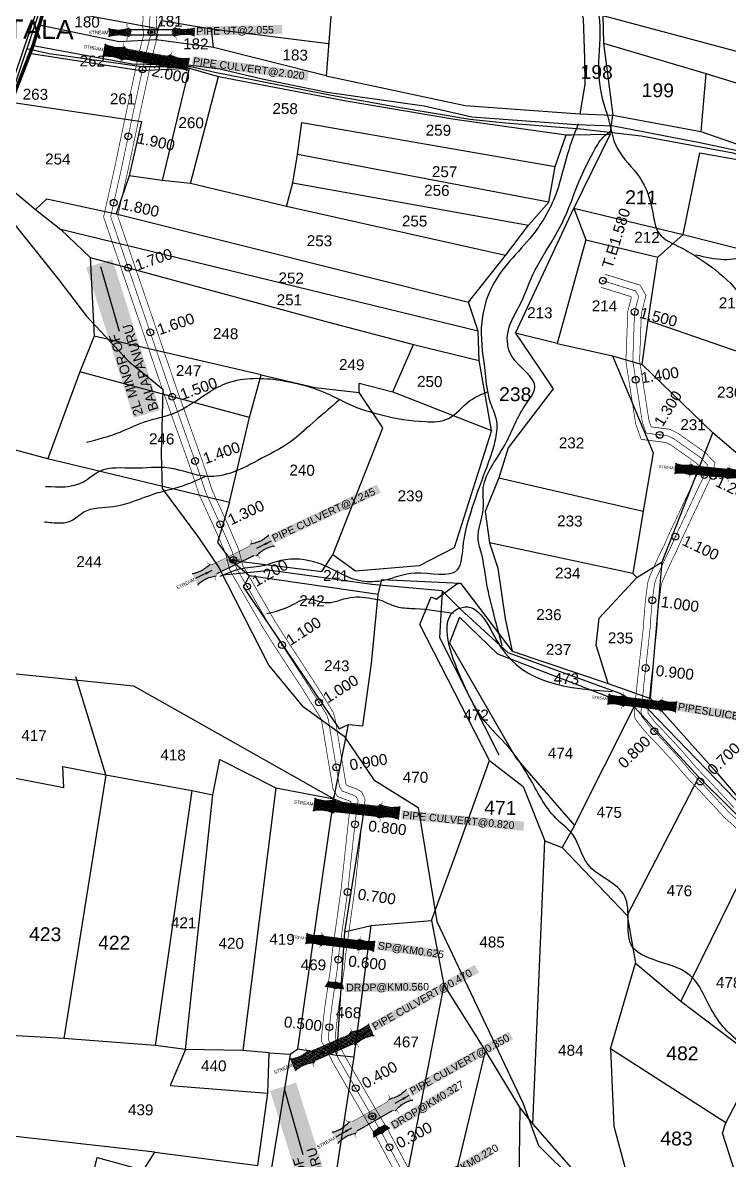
# Model space of a CAD drawing. Header units: inches. Extents: x 188154 to 209255, y 1610134 to 1617920.
# Drawn here: x 190810 to 191847, y 1612567 to 1614236 of the extents above; entities that cross this region are included whole.
import ezdxf
from ezdxf.enums import TextEntityAlignment as Align

# ---------------------------------------------------------------- set-up
doc = ezdxf.new("R2010")
doc.units = ezdxf.units.IN
doc.header["$LTSCALE"] = 15
doc.header["$MEASUREMENT"] = 0
doc.header["$PDMODE"] = 32
doc.header["$PDSIZE"] = 10
doc.linetypes.add('HIDDEN2', pattern=[0.1875, 0.125, -0.0625])
for name, color, linetype in [('CANAL1', 7, 'Continuous'), ('CS', 134, 'Continuous'), ('CSMark', 72, 'Continuous'), ('PAPER SIZE', 5, 'Continuous'), ('PLOTS', 7, 'Continuous'), ('PLOTS NO', 7, 'Continuous'), ('REMARK', 6, 'Continuous'), ('ROAD', 1, 'Continuous'), ('STREAM', 4, 'Continuous'), ('STRUCTURE', 5, 'Continuous')]:
    doc.layers.add(name, color=color, linetype=linetype)
doc.styles.add('FONT2', font='Times New Roman')
doc.styles.get("Standard").update_dxf_attribs({"font": 'arial.ttf'})
doc.dimstyles.get("Standard").update_dxf_attribs({"dimtxt": 0.18, "dimasz": 0.18, "dimexe": 0.18, "dimexo": 0.0625, "dimgap": 0.09, "dimtad": 0, "dimtih": 1, "dimtoh": 1, "dimdec": 4, "dimzin": 0, "dimdsep": 46, "dimtxsty": 'Standard', "dimcen": 0.09, "dimadec": 0, "dimazin": 0, "dimtfac": 1, "dimtdec": 4, "dimtofl": 0, "dimtmove": 0, "dimatfit": 3, "dimfxl": 1, "dimtolj": 1, "dimtzin": 0, "dimarcsym": 0})

# ---------------------------------------------------------------- blocks, each defined once
blk = doc.blocks.new('DROP')
h = blk.add_hatch()
h.set_pattern_fill('ANSI31', color=1, scale=10, angle=45)
h.set_pattern_definition([(90, (-324.4107, -25.7687), (-1.25, 0), [])])
h.paths.add_polyline_path([(-9.9, -4.3), (-13.8, 4.1), (13.8, 4.1), (10.2, -4.3)])
at = {"layer": 'STRUCTURE', "color": 5, "const_width": 0.49}
blk.add_lwpolyline([(-9.9, -4.3), (-13.8, 4.1), (13.8, 4.1), (10.2, -4.3), (-9.9, -4.3)], dxfattribs=at)
at = {"layer": 'STRUCTURE', "color": 5}
blk.add_circle((0, 0), 1.33, dxfattribs=at)
blk = doc.blocks.new('SP')
at = {"layer": 'STRUCTURE'}
h = blk.add_hatch(dxfattribs=at)
h.set_pattern_fill('DASH', color=256, scale=8, style=0)
edge = h.paths.add_edge_path()
edge.add_spline(control_points=[(769825.7, 1706742.1), (769825.3, 1706741.8), (769823.8, 1706740.8), (769820.9, 1706740.3), (769817, 1706739.7), (769811.4, 1706738.9), (769804, 1706739.7), (769798.4, 1706741), (769795.6, 1706741.6)], knot_values=[0, 0, 0, 0, 1.613557, 5.24513, 8.624976, 13.470124, 22.190216, 30.746377, 30.746377, 30.746377, 30.746377], degree=3, periodic=0)
edge.add_line((769795.6, 1706741.6), (769792.6, 1706739.6))
edge.add_line((769792.6, 1706739.6), (769732.6, 1706739.6))
edge.add_line((769732.6, 1706739.6), (769729.6, 1706741.6))
edge.add_spline(control_points=[(769729.6, 1706741.6), (769726.9, 1706740.9), (769721.3, 1706739.5), (769713.9, 1706738.5), (769708.3, 1706739.1), (769704.4, 1706739.6), (769701.5, 1706740), (769700, 1706741), (769699.5, 1706741.3)], knot_values=[0, 0, 0, 0, 8.556161, 17.276253, 22.121402, 25.501247, 29.13282, 30.746377, 30.746377, 30.746377, 30.746377], degree=3, periodic=0)
edge.add_line((769699.5, 1706741.3), (769699.5, 1706722.1))
edge.add_spline(control_points=[(769699.5, 1706722.1), (769700, 1706722.4), (769701.4, 1706723.4), (769704.3, 1706724), (769708.2, 1706724.5), (769713.8, 1706725.3), (769721.2, 1706724.5), (769726.8, 1706723.3), (769729.6, 1706722.6)], knot_values=[0, 0, 0, 0, 1.613557, 5.24513, 8.624976, 13.470124, 22.190216, 30.746377, 30.746377, 30.746377, 30.746377], degree=3, periodic=0)
edge.add_line((769729.6, 1706722.6), (769732.6, 1706724.6))
edge.add_line((769732.6, 1706724.6), (769792.6, 1706724.6))
edge.add_line((769792.6, 1706724.6), (769795.6, 1706722.6))
edge.add_spline(control_points=[(769795.6, 1706722.6), (769798.4, 1706723.3), (769803.9, 1706724.8), (769811.3, 1706725.8), (769817, 1706725.1), (769820.9, 1706724.7), (769823.8, 1706724.2), (769825.2, 1706723.3), (769825.7, 1706723)], knot_values=[0, 0, 0, 0, 8.556161, 17.276253, 22.121402, 25.501247, 29.13282, 30.746377, 30.746377, 30.746377, 30.746377], degree=3, periodic=0)
edge.add_line((769825.7, 1706723), (769825.7, 1706742.1))
h.paths.add_polyline_path([(769764.2, 1706732.1, -1), (769761.1, 1706732.1, -1)], flags=0)
h.paths.add_polyline_path([(769761.1, 1706732.1, 1), (769764.2, 1706732.1, 1)], flags=16)
at = {"layer": 'STRUCTURE', "const_width": 0.628}
for points in [[(769726.6, 1706747.6), (769726.6, 1706743.6), (769732.6, 1706739.6), (769792.6, 1706739.6), (769798.6, 1706743.6), (769798.6, 1706747.6)], [(769726.6, 1706716.6), (769726.6, 1706720.6), (769732.6, 1706724.6), (769792.6, 1706724.6), (769798.6, 1706720.6), (769798.6, 1706716.6)]]:
    blk.add_lwpolyline(points, dxfattribs=at)
at = {"layer": 'STRUCTURE', "color": 3}
blk.add_lwpolyline([(769732.6, 1706724.6), (769792.6, 1706724.6)], dxfattribs=at)
blk.add_lwpolyline([(769732.6, 1706724.6), (769792.6, 1706724.6)], dxfattribs=at)
at = {"layer": 'STRUCTURE', "color": 0}
blk.add_circle((769762.6, 1706732.1), 1.55, dxfattribs=at)
at = {"layer": 'STRUCTURE'}
for points in [[(769699.5, 1706741.3), (769700.9, 1706740.5), (769704.4, 1706739.6), (769707.8, 1706739.2), (769712.6, 1706738.8), (769721.3, 1706739.7), (769729.6, 1706741.6)], [(769825.7, 1706742.1), (769824.3, 1706741.3), (769820.8, 1706740.3), (769817.5, 1706739.8), (769812.7, 1706739.2), (769804, 1706739.9), (769795.6, 1706741.6)], [(769699.5, 1706722.1), (769700.9, 1706723), (769704.4, 1706724), (769707.7, 1706724.5), (769712.5, 1706725), (769721.2, 1706724.4), (769729.6, 1706722.6)], [(769825.7, 1706723), (769824.3, 1706723.8), (769820.8, 1706724.7), (769817.4, 1706725.1), (769812.6, 1706725.5), (769803.9, 1706724.6), (769795.6, 1706722.6)]]:
    blk.add_spline(points, degree=3, dxfattribs=at)
at = {"layer": 'STRUCTURE', "color": 0}
blk.add_text('STREAM', height=5, dxfattribs=at).set_placement((769684.3, 1706732.1), align=Align.MIDDLE_CENTER)
for points in [[(769727.4, 1706732.1), (769700.8, 1706732.1)], [(769824.4, 1706732.1), (769800.5, 1706732.1)]]:
    blk.add_leader(points, dimstyle='Standard', override={"dimasz": 10, "dimgap": 0.09, "dimtad": 0}, dxfattribs=at)
blk = doc.blocks.new('UT')
at = {"layer": 'STRUCTURE'}
h = blk.add_hatch(dxfattribs=at)
h.set_pattern_fill('DASH', color=150, scale=8, angle=-39.6278, style=0)
h.set_pattern_definition([(320.372247933, (-4370.464, -6260.8811), (1.40800153113, 0.132407282), [1, -1])])
h.paths.add_polyline_path([(765163, 1700681.9), (765165.6, 1700680.6), (765167.2, 1700680.3), (765169.1, 1700680), (765172.4, 1700679.6), (765176.4, 1700679.3), (765179.5, 1700679.5), (765183.1, 1700679.9), (765187.7, 1700680.9), (765188.9, 1700681.2), (765193.1, 1700682.2), (765196.1, 1700680.2), (765196.1, 1700672.2), (765193.1, 1700670.2), (765190.5, 1700670.8), (765188.1, 1700671.3), (765185.5, 1700671.8), (765183.6, 1700672.1), (765181, 1700672.5), (765180.3, 1700672.5), (765178.5, 1700672.6), (765176.7, 1700672.6), (765174.6, 1700672.5), (765172.5, 1700672.3), (765170.4, 1700672), (765168.5, 1700671.7), (765166.1, 1700671.2), (765165, 1700670.8), (765163, 1700669.7)])
h.paths.add_polyline_path([(765259.1, 1700682.2), (765256.1, 1700680.2), (765256.1, 1700672.2), (765259.1, 1700670.2), (765261.9, 1700671), (765264.4, 1700671.6), (765266.4, 1700672), (765269.1, 1700672.5), (765272.7, 1700673), (765276.1, 1700673.1), (765278.6, 1700672.9), (765281.2, 1700672.7), (765283.9, 1700672.3), (765286.4, 1700671.9), (765288, 1700671.3), (765289.2, 1700670.6), (765289.1, 1700682.7), (765287.6, 1700681.8), (765285.7, 1700681.2), (765283, 1700680.7), (765281.2, 1700680.4), (765276.7, 1700679.9), (765272.7, 1700679.9), (765268.7, 1700680.3), (765264.8, 1700681), (765261.2, 1700681.7)])
at = {"layer": 'STRUCTURE', "color": 150, "const_width": 0.628}
for points in [[(765190.1, 1700688.2), (765190.1, 1700684.2), (765196.1, 1700680.2), (765256.1, 1700680.2), (765262.1, 1700684.2), (765262.1, 1700688.2)], [(765190.1, 1700664.2), (765190.1, 1700668.2), (765196.1, 1700672.2), (765256.1, 1700672.2), (765262.1, 1700668.2), (765262.1, 1700664.2)]]:
    blk.add_lwpolyline(points, dxfattribs=at)
at = {"layer": 'STRUCTURE', "color": 150}
for points in [[(765196.1, 1700680.2), (765256.1, 1700680.2)], [(765196.1, 1700672.2), (765256.1, 1700672.2)], [(765196.1, 1700672.2), (765256.1, 1700672.2)]]:
    blk.add_lwpolyline(points, dxfattribs=at)
at = {"layer": 'STRUCTURE', "color": 0}
blk.add_circle((765226.1, 1700676.2), 1.89, dxfattribs=at)
at = {"layer": 'STRUCTURE', "color": 150}
for points in [[(765163, 1700681.9), (765164.4, 1700681.1), (765167.9, 1700680.2), (765171.2, 1700679.8), (765176.1, 1700679.4), (765184.7, 1700680.3), (765193.1, 1700682.2)], [(765289.1, 1700682.7), (765287.8, 1700681.9), (765284.3, 1700680.9), (765280.9, 1700680.4), (765276.1, 1700679.8), (765267.4, 1700680.5), (765259.1, 1700682.2)], [(765163, 1700669.7), (765164.3, 1700670.6), (765167.8, 1700671.6), (765171.2, 1700672.1), (765176, 1700672.6), (765184.7, 1700672), (765193.1, 1700670.2)], [(765289.2, 1700670.6), (765287.8, 1700671.4), (765284.2, 1700672.3), (765280.9, 1700672.7), (765276.1, 1700673.1), (765267.4, 1700672.2), (765259.1, 1700670.2)]]:
    blk.add_spline(points, degree=3, dxfattribs=at)
at = {"layer": 'STRUCTURE', "color": 0}
blk.add_text('STREAM', height=5, dxfattribs=at).set_placement((765148.2, 1700675.8), align=Align.MIDDLE_CENTER)
for points in [[(765190.9, 1700676), (765164.2, 1700675.8)], [(765289.3, 1700676.7), (765265.4, 1700676.4)]]:
    blk.add_leader(points, dimstyle='Standard', override={"dimasz": 10, "dimgap": 0.09, "dimtad": 0}, dxfattribs=at)

msp = doc.modelspace()

# ---------------------------------------------------------------- hatches: boundary and pattern name
at = {"layer": 'PLOTS'}
h = msp.add_hatch(dxfattribs=at)
h.set_pattern_fill('ANSI31', color=30, scale=253.810091, angle=-0.7644)
h.set_pattern_definition([(44.23564, (174538.226, 1616876.664), (-22.13259, 22.73113), [])])
h.paths.add_polyline_path([(190773.9, 1614258.5), (190772.1, 1614264.8), (190824.7, 1614257.1), (190830.5, 1614253.8), (190805.9, 1614181), (190808.4, 1614178.5), (190809.5, 1614178.1), (190840.3, 1614270.6), (190868, 1614357.6), (190880.6, 1614374.9), (190853.8, 1614384.1), (190854.7, 1614399.9), (190834.5, 1614400.7), (190829.5, 1614416.1), (190713, 1614420.9), (190705.8, 1614393.8), (190664.6, 1614397.3), (190660.9, 1614369.2), (190656.5, 1614368.3), (190636.3, 1614376.3), (190618.7, 1614299.9), (190586.7, 1614260.2), (190566, 1614246.4), (190565.3, 1614236.2), (190558.4, 1614193.8), (190584.1, 1614187.6), (190599.6, 1614181.4), (190679, 1614243.3), (190679.9, 1614250.1), (190629.8, 1614257.7), (190635.4, 1614274.1), (190680.8, 1614266.7), (190710, 1614259.4)])
h.paths.add_polyline_path([(190544.1, 1614205.8), (190601.6, 1614205.1), (190602, 1614235.6), (190544.5, 1614236.4)], flags=9)
h.paths.add_polyline_path([(190599.3, 1614196.1), (190656.9, 1614195.3), (190657.3, 1614225.9), (190599.7, 1614226.7)], flags=24)
h.paths.add_polyline_path([(190631.6, 1614285.2), (190689.3, 1614284.4), (190689.7, 1614315.5), (190632, 1614316.3)], flags=24)
h.paths.add_polyline_path([(190622.2, 1614254.2), (190679.9, 1614253.4), (190680.3, 1614284.5), (190622.6, 1614285.3)], flags=24)
h.paths.add_polyline_path([(190720.8, 1614328.2), (190778.5, 1614327.5), (190778.9, 1614358.6), (190721.2, 1614359.3)], flags=24)
h.paths.add_polyline_path([(190831.6, 1614335.1), (190889.3, 1614334.3), (190889.7, 1614365.4), (190832, 1614366.2)], flags=9)
h.paths.add_polyline_path([(190770, 1614234.2), (190827.7, 1614233.4), (190828.1, 1614264.5), (190770.5, 1614265.3)], flags=25)
h.paths.add_polyline_path([(190785.1, 1614274.1), (190842.8, 1614273.3), (190843.2, 1614304.4), (190785.5, 1614305.2)], flags=24)
h.paths.add_polyline_path([(190667.9, 1614152.6), (190725.6, 1614151.8), (190726, 1614182.9), (190668.3, 1614183.7)], flags=9)
h.paths.add_polyline_path([(190695.3, 1614184.7), (190753, 1614183.9), (190753.4, 1614215), (190695.7, 1614215.8)], flags=25)

# ---------------------------------------------------------------- linework, layer by layer
at = {"layer": 'CANAL1', "color": 200, "const_width": 1}
for points in [[(191366.5, 1612530.5), (191326.5, 1612605.6), (191314.3, 1612625.8), (191266.1, 1612708.7), (191256.9, 1612726.6), (191253.2, 1612732.6), (191248.8, 1612740.8), (191248.4, 1612749.1), (191252.7, 1612788.5), (191261.8, 1612850.6), (191264.2, 1612873.6), (191267, 1612893.1), (191277.1, 1612964.8), (191285.3, 1613041.3), (191290, 1613083.4), (191291.3, 1613089.9), (191291.7, 1613093.5), (191291.1, 1613093.8), (191271.8, 1613100.8), (191265.2, 1613112), (191257.3, 1613159), (191248.7, 1613210.8), (191247, 1613216.2), (191239.6, 1613228.3), (191219, 1613261), (191176.1, 1613326.8), (191161.8, 1613349.8), (191113.8, 1613433), (191108, 1613456.4), (191092.6, 1613492.1), (191069.6, 1613542), (191055.5, 1613584.1), (191016.8, 1613692.7), (190988.3, 1613776.7), (190928.6, 1613951.1), (190944.7, 1614022.7), (190960.6, 1614098.6), (190981.2, 1614193.9), (190987.4, 1614218.1), (190985.9, 1614231.5), (190989.6, 1614297.7)], [(191384, 1612540.2), (191343.9, 1612615.5), (191331.5, 1612636), (191283.6, 1612718.3), (191274.4, 1612736.4), (191270.5, 1612742.6), (191268.6, 1612746.2), (191268.5, 1612748.5), (191272.6, 1612786), (191281.7, 1612848.1), (191284.1, 1612871.2), (191286.8, 1612890.3), (191296.9, 1612962.3), (191305.2, 1613039.1), (191309.7, 1613080.2), (191311.1, 1613086.8), (191312.3, 1613097.5), (191306.8, 1613108.1), (191299.4, 1613112.1), (191285.4, 1613117.2), (191284.3, 1613119), (191277, 1613162.2), (191268.2, 1613215.4), (191265.4, 1613224.6), (191256.6, 1613238.9), (191235.8, 1613271.8), (191192.9, 1613337.6), (191178.9, 1613360), (191132.5, 1613440.5), (191127, 1613462.8), (191110.8, 1613500.3), (191088.2, 1613549.4), (191074.4, 1613590.7), (191035.7, 1613699.3), (191007.2, 1613783.1), (190949.4, 1613952.2), (190964.2, 1614018.4), (190980.2, 1614094.4), (191000.7, 1614189.3), (191007.7, 1614216.7), (191006, 1614232.1), (191009.7, 1614298)], [(191853.5, 1613084.5), (191816.5, 1613124.5), (191799, 1613142.4), (191775.3, 1613170), (191746.9, 1613200.5), (191737.5, 1613210.1), (191727.6, 1613222.8), (191727.2, 1613226.2), (191728.7, 1613240.3), (191730.7, 1613257.6), (191731, 1613262), (191740.6, 1613347.4), (191741.3, 1613360.7), (191743.4, 1613385.4), (191746.8, 1613410.9), (191748.7, 1613416.8), (191754, 1613428.9), (191763.1, 1613448.8), (191769.4, 1613461.3), (191776.5, 1613477.6), (191821.2, 1613572.4), (191825.8, 1613590.5), (191810.8, 1613605.9), (191771.1, 1613633.8), (191759.4, 1613639.6), (191736.8, 1613642.5), (191732.1, 1613643.1), (191728.8, 1613652.4), (191715.1, 1613740.3), (191717.6, 1613809.3), (191724.4, 1613836.1), (191715.7, 1613851), (191664.1, 1613867)], [(191888.8, 1613026.1), (191839.5, 1613070.2), (191802, 1613110.7), (191784.3, 1613128.9), (191760.4, 1613156.7), (191732.4, 1613186.7), (191722.5, 1613196.9), (191708.3, 1613214.9), (191707.1, 1613226.3), (191708.9, 1613242.5), (191710.8, 1613259.4), (191711.1, 1613263.7), (191720.6, 1613349), (191721.4, 1613362.1), (191723.5, 1613387.6), (191727.2, 1613415.3), (191730, 1613423.9), (191735.8, 1613437.1), (191745, 1613457.5), (191751.3, 1613469.8), (191758.2, 1613485.8), (191802.3, 1613579.2), (191803.7, 1613584.6), (191797.7, 1613590.6), (191760.9, 1613616.6), (191753.5, 1613620.2), (191734.2, 1613622.7), (191717.4, 1613624.8), (191709.3, 1613647.5), (191695, 1613739.1), (191697.7, 1613812.2), (191703, 1613833.1), (191702.4, 1613834.2), (191658.2, 1613847.9)]]:
    msp.add_lwpolyline(points, dxfattribs=at)
at = {"layer": 'CANAL1', "color": 1, "linetype": 'HIDDEN2', "ltscale": 4, "const_width": 1}
for points in [[(191375.3, 1612535.3), (191335.2, 1612610.5), (191322.9, 1612630.9), (191274.9, 1612713.5), (191265.6, 1612731.5), (191261.8, 1612737.6), (191258.7, 1612743.5), (191258.4, 1612748.8), (191262.7, 1612787.2), (191271.7, 1612849.4), (191274.1, 1612872.4), (191276.9, 1612891.7), (191287, 1612963.5), (191295.2, 1613040.2), (191299.9, 1613081.8), (191301.2, 1613088.4), (191302, 1613095.6), (191299.3, 1613100.7), (191295.2, 1613102.9), (191278.6, 1613109), (191274.7, 1613115.5), (191267.2, 1613160.6), (191258.5, 1613213.1), (191256.2, 1613220.4), (191248.1, 1613233.6), (191227.4, 1613266.4), (191184.5, 1613332.2), (191170.3, 1613354.9), (191123.2, 1613436.7), (191117.5, 1613459.6), (191101.7, 1613496.2), (191078.9, 1613545.7), (191064.9, 1613587.4), (191026.3, 1613696), (190997.7, 1613779.9), (190939, 1613951.6), (190954.5, 1614020.5), (190970.4, 1614096.5), (190991, 1614191.6), (190997.6, 1614217.4), (190995.9, 1614231.8), (190999.7, 1614297.9)], [(191895.6, 1613033.5), (191846.5, 1613077.4), (191809.2, 1613117.6), (191791.6, 1613135.6), (191767.9, 1613163.3), (191739.7, 1613193.6), (191730, 1613203.5), (191717.9, 1613218.8), (191717.1, 1613226.3), (191718.8, 1613241.4), (191720.8, 1613258.5), (191721, 1613262.8), (191730.6, 1613348.2), (191731.3, 1613361.4), (191733.4, 1613386.5), (191737, 1613413.1), (191739.3, 1613420.4), (191744.9, 1613433), (191754.1, 1613453.1), (191760.3, 1613465.5), (191767.3, 1613481.7), (191811.7, 1613575.8), (191814.7, 1613587.5), (191804.3, 1613598.2), (191766, 1613625.2), (191756.4, 1613629.9), (191735.5, 1613632.6), (191724.7, 1613634), (191719.1, 1613649.9), (191705.1, 1613739.7), (191707.6, 1613810.8), (191713.7, 1613834.6), (191709, 1613842.6), (191661.2, 1613857.5)]]:
    msp.add_lwpolyline(points, dxfattribs=at)
at = {"layer": 'CS'}
for p in [(190985.7, 1614167.3), (190964.8, 1614069.5), (190943.5, 1613971.8), (190964.7, 1613876.6), (191661.2, 1613857.5), (191707.9, 1613811.8), (190997, 1613781.9), (191709.3, 1613712.2), (191029.3, 1613687.3), (191744.6, 1613631.4), (191062.9, 1613593.1), (191810.3, 1613572.6), (191099.8, 1613500.3), (191767.6, 1613482.2), (191139.2, 1613409), (191733.7, 1613388.9), (191190.4, 1613323.1), (191724, 1613289.4), (191244.6, 1613239.1), (191736.6, 1613196.7), (191270, 1613143.7), (191804, 1613122.9), (191297.5, 1613060.2), (191286.6, 1612960.8), (191273, 1612861.7), (191259.9, 1612762.6), (191298.4, 1612673.1), (191348.1, 1612586.4)]:
    msp.add_point(p, dxfattribs=at)
at = {"layer": 'PLOTS'}
for points in [[(191646.1, 1614628.8), (191631, 1614510), (191652.1, 1614337.9), (191659.2, 1614288.9), (191661, 1614246.5), (191662.3, 1614206), (191675.9, 1614100.4)], [(191208.8, 1614442), (191213.1, 1614409.2), (191209.8, 1614344.9), (191268.7, 1614331.7), (191255.3, 1614158.1), (191459.1, 1614114.6), (191627.5, 1614102.3), (191675.9, 1614100.4), (191805, 1614076.3), (192035.8, 1613996.3), (192278.4, 1613933.4), (192533.6, 1613886.9), (192554.2, 1613920.6)], [(191480.2, 1614423.3), (191464.3, 1614299.4), (191615.8, 1614261), (191630, 1614258.1), (191661, 1614246.5), (191855.1, 1614194.5), (192056.4, 1614133.5), (192059.5, 1614188.7), (192065.6, 1614231.9)], [(189836.7, 1614283.3), (189893.1, 1614258.2), (189923.4, 1614293.8), (190050.4, 1614170.2), (190071.6, 1614154.1), (190127, 1614094), (190147.3, 1614058.4), (190233.5, 1613986), (190266.7, 1613958.1), (190268.9, 1613939.2), (190354.1, 1613835.5), (190361.6, 1613675.6), (190548.7, 1613593.2), (190524.1, 1613433.7), (190559, 1613493.7), (190639.2, 1613652.4), (190755.4, 1614008.9), (190793, 1614119.5), (190819.3, 1614191.3), (190825.2, 1614202.7), (190842.1, 1614258.2), (190899.8, 1614368.3), (190896.1, 1614398.9)], [(190507.6, 1614119.6), (190517.9, 1614151.3), (190545.5, 1614198.5), (190552.6, 1614237.5), (190532, 1614209), (190545.5, 1614198.5), (190565.3, 1614191.3), (190584.1, 1614187.6), (190668.6, 1614154), (190712.4, 1614143.2), (190756.6, 1614135.6), (190788.6, 1614129.8), (190830.5, 1614253.8), (190824.7, 1614257.1), (190772.1, 1614264.8), (190773.9, 1614258.5), (190710, 1614259.4), (190680.8, 1614266.7), (190635.4, 1614274.1), (190629.8, 1614257.7), (190679.9, 1614250.1), (190680.8, 1614266.7)], [(190842.1, 1614258.2), (191008.6, 1614227.3), (191013.7, 1614239.3), (191087.1, 1614227.2), (191258.8, 1614205.6)], [(191005.6, 1614210.9), (190951.4, 1614207.7), (190834.1, 1614232.5)], [(191090, 1614199.7), (191005.6, 1614210.9), (191008.6, 1614227.3)], [(191255.3, 1614158.1), (191090, 1614199.7), (191087.1, 1614227.2)], [(190825.2, 1614202.7), (190970.5, 1614175.7), (191056.6, 1614173.7), (191099, 1614168.1), (191161.2, 1614153.6), (191256.6, 1614134), (191399, 1614114.2), (191468.7, 1614097.9), (191621.9, 1614086.7), (191676.8, 1614084.7), (191803.5, 1614060.1), (191865.7, 1614047.1), (191984.4, 1614008.1), (192035.8, 1613996.3)], [(191662.3, 1614206), (191812, 1614161.6), (192054.1, 1614087.3), (192056.4, 1614133.5)], [(190819.3, 1614191.3), (190983.1, 1614166), (191054, 1614169.1), (191097.4, 1614157.3), (191284.3, 1614121.4), (191444.2, 1614094.6), (191607.5, 1614071.7)], [(191054, 1614169.1), (191014.8, 1614004.5)], [(191812, 1614161.6), (191805, 1614076.3)], [(191056.2, 1613999.9), (191097.4, 1614157.3)], [(190793, 1614119.5), (190984.4, 1614091.1), (190965.9, 1614011.2), (190947, 1613955.7)], [(191671.7, 1614072.7), (191618.8, 1613964.1)], [(192326.9, 1613261.1), (192170.1, 1613378.8), (192057.4, 1613455.4), (191949.6, 1613534), (191927.9, 1613544.2), (191822.3, 1613634.6), (191718.7, 1613734.8), (191727.5, 1613799.2), (191741.7, 1613891.9), (191778.8, 1613925.5), (191803.3, 1614045.3), (191869.5, 1614033.3), (191984.3, 1613995.8), (192044.3, 1613982.6), (192025.2, 1613898), (192285.9, 1613830.7), (192301.3, 1613828.1), (192502, 1613752.8)], [(190755.4, 1614008.9), (190761, 1614023.4), (190767.1, 1614013.5), (190828.8, 1613961.8), (190865.7, 1613932.8), (190908.9, 1613891.5), (190914.9, 1613776.1), (190893.9, 1613724.1), (190846.2, 1613595.2)], [(191594.3, 1613765.2), (191532.8, 1613780.6), (191618.8, 1613964.1)], [(191618.8, 1613964.1), (191778.8, 1613925.5), (191991.5, 1613871.5)], [(191618.8, 1613964.1), (191636.4, 1613917.3), (191741.7, 1613891.9)], [(191636.4, 1613917.3), (191594.3, 1613765.2), (191675.4, 1613747.5), (191718.7, 1613734.8)], [(191727.5, 1613799.2), (191945.7, 1613724), (191972.7, 1613720.2)], [(191532.8, 1613780.6), (191588, 1613699), (191522.2, 1613612.6), (191508.7, 1613568.6), (191488.4, 1613518.9), (191494.9, 1613472.8), (191507.3, 1613436), (191518, 1613361.7), (191528.1, 1613314)], [(191160, 1613719.6), (190914.9, 1613776.1)], [(191675.4, 1613747.5), (191734.8, 1613605.1), (191720.3, 1613519.5), (191705, 1613427.9), (191711, 1613422)], [(191142.6, 1613656.8), (190893.9, 1613724.1)], [(191497.6, 1613637.9), (191443.2, 1613465.9), (191391.7, 1613439.5), (191298.1, 1613431.7), (191265, 1613455.6)], [(191668.9, 1613266.7), (191651.3, 1613322.8), (191655.6, 1613362.7), (191711, 1613422), (191748, 1613445.2), (191822.3, 1613634.6)], [(191331.5, 1613397.3), (191142, 1613424.6), (191115.1, 1613447.8)], [(191731.2, 1613244.9), (191748, 1613445.2)], [(191171.4, 1612725), (191133, 1612728.6), (191049, 1612729.7), (191004.4, 1612735.6), (190870.1, 1612746.2), (190774.2, 1612751.3), (190753.9, 1612755.7), (190693.2, 1612768.1), (190703.4, 1612801.9), (190634.4, 1612834.3), (190535, 1612875.1), (190439.8, 1612916.6), (190355.1, 1612948.3), (190270, 1612978.3), (190324, 1613075.7), (190534.9, 1613427.7)], [(190524.1, 1613433.7), (190777.1, 1613283.5), (190972.5, 1613263.3), (191266.4, 1613097.5), (191287.8, 1613206.5), (191308.8, 1613204.6), (191321.9, 1613296), (191331.5, 1613397.3), (191336.7, 1613419.1), (191452.4, 1613413.8), (191528.1, 1613314), (191668.9, 1613266.7), (191731.2, 1613244.9), (191829.5, 1613134.8), (191866.8, 1613090.6), (191979.8, 1612993.9), (192121.5, 1612900.2)], [(191142, 1613424.6), (191133.9, 1613407.8), (191274.2, 1613200.3), (191287.8, 1613206.5)], [(191266.4, 1613097.5), (191310.3, 1613079.8), (191282.3, 1612902.4), (191321, 1612911.8), (191409.5, 1612919.3), (191445.4, 1613016.2), (191495, 1613153.6), (191392.7, 1613353.4), (191409.2, 1613393.7), (191416.5, 1613390.3), (191446.7, 1613413.1), (191452.4, 1613413.8)], [(192114.9, 1612885.9), (192047, 1612933.9), (191987, 1612966), (191893.1, 1613039.3), (191801.9, 1613129.2), (191707.2, 1613232.7), (191507.2, 1613309.9), (191450.6, 1613363.8), (191436.2, 1613326.4), (191533.4, 1613157.5), (191619.3, 1613058.4), (191601.6, 1613026)], [(190777.1, 1613283.5), (190735.6, 1613204.6), (190753.2, 1613136.8), (190870.3, 1613114.1), (190869, 1613145.1), (190931.7, 1613132.7), (191058, 1613109.6), (191089.1, 1613103.2), (191099, 1613155.2), (191181.4, 1613113.9), (191266.4, 1613097.5)], [(190931.7, 1613132.7), (190888.1, 1613276.7)], [(191619.3, 1613058.4), (191707.2, 1613232.7)], [(191495, 1613153.6), (191544.4, 1613115.7), (191575.8, 1613035.7), (191601.6, 1613026), (191696.7, 1612926.2), (191709, 1612856.3), (191775.4, 1612800.8), (191884, 1612718.4), (191885.8, 1612706.4), (191997.4, 1612656.4), (192121.5, 1612900.2)], [(190931.7, 1613132.7), (190870.1, 1612746.2)], [(191696.7, 1612926.2), (191801.9, 1613129.2)], [(191181.4, 1613113.9), (191133, 1612728.6)], [(191058, 1613109.6), (191004.4, 1612735.6)], [(191049, 1612729.7), (191089.1, 1613103.2)], [(191213.5, 1612731), (191266.4, 1613097.5)], [(191558.6, 1612620.5), (191575.8, 1613035.7)], [(191893.1, 1613039.3), (191775.4, 1612800.8)], [(190906.6, 1612516.1), (190919.3, 1612571.5), (190987.3, 1612552.6), (191003.9, 1612579.2), (191154.7, 1612559.6), (191169.4, 1612665.9), (191171.4, 1612725), (191202.4, 1612722.8), (191213.5, 1612731), (191270.5, 1612721.4), (191296.1, 1612719.3), (191321, 1612911.8)], [(191409.5, 1612919.3), (191427.7, 1612824.8), (191488.9, 1612727.6), (191539.5, 1612644.4), (191558.6, 1612620.5), (191671.1, 1612492.4), (191704.4, 1612515.7), (191747.6, 1612525.1), (191794.9, 1612516.6), (191855.8, 1612547.8)], [(191282.3, 1612902.4), (191270.5, 1612721.4)], [(191841.5, 1612622.4), (191672.5, 1612730.6), (191709, 1612856.3)], [(191427.7, 1612824.8), (191349.4, 1612421), (191302.9, 1612193.1)], [(191049, 1612729.7), (191026.5, 1612676.8), (191169.4, 1612665.9)], [(191363.4, 1612204.1), (191488.9, 1612727.6)], [(191672.5, 1612730.6), (191677.2, 1612617.3), (191704.4, 1612515.7)], [(191885.6, 1612505.6), (191855.8, 1612547.8), (191836.6, 1612607.2), (191841.5, 1612622.4), (191885.8, 1612706.4)], [(191539.5, 1612644.4), (191537.2, 1612495.5), (191548.9, 1612486.8), (191457.9, 1612213.7)], [(191003.9, 1612579.2), (190786.2, 1612603.7)]]:
    msp.add_lwpolyline(points, dxfattribs=at)
at = {"layer": 'PLOTS', "color": 30, "const_width": 5.08}
msp.add_lwpolyline([(190842.1, 1614258.2), (190834.3, 1614232.5), (190825.2, 1614202.7), (190793, 1614119.5), (190761, 1614023.4), (190755.4, 1614008.9), (190743.1, 1614012.8), (190676.3, 1614033.9), (190621, 1614051.4), (190666.4, 1614148.5), (190668.6, 1614154), (190599.6, 1614181.4), (190584.1, 1614187.6), (190558.4, 1614193.8), (190545.5, 1614198.5), (190532, 1614209)], dxfattribs=at)
at = {"layer": 'PLOTS NO'}
for points in [[(190565.3, 1614236.2), (190558.2, 1614192.2), (190601.7, 1614169.3), (190679.4, 1614144.3), (190748, 1614127.6), (190790.9, 1614122.5), (190840.3, 1614270.6)], [(190639.2, 1613652.4), (190844.2, 1613597.1), (191113.3, 1613532.5), (191095.8, 1613473.6), (191115.1, 1613447.8), (191248.9, 1613431.2), (191265, 1613455.6), (191338.4, 1613641.7), (191303.7, 1613693.4), (191303.8, 1613707.2), (191352.9, 1613694.7), (191383.4, 1613764.2), (191479.7, 1613740.3), (191478.3, 1613783.6), (191464.1, 1613826.2), (191518.2, 1613894.4), (191552, 1613939.1), (191582.1, 1613972.7), (191591.4, 1614025), (191607.5, 1614071.7), (191614.9, 1614071.6), (191671.7, 1614072.7), (191675.9, 1614100.4)], [(191197.2, 1613966.2), (191206.1, 1614001.1), (191212.9, 1614042.8), (191219.6, 1614089.7), (191591.4, 1614025)], [(191582.1, 1613972.7), (191212.9, 1614042.8)], [(191518.2, 1613894.4), (191197.2, 1613966.2), (191056.2, 1613999.9), (191014.8, 1614004.5), (190965.9, 1614011.2)], [(191206.1, 1614001.1), (191552, 1613939.1)], [(190828.8, 1613961.8), (190845.4, 1613977.5), (190947, 1613955.7), (191464.1, 1613826.2)], [(191478.3, 1613783.6), (190865.7, 1613932.8)], [(190908.9, 1613891.5), (191258.6, 1613796.6), (191383.4, 1613764.2)], [(191352.9, 1613694.7), (191497.6, 1613637.9), (191479.7, 1613740.3)], [(191113.3, 1613532.5), (191142.6, 1613656.8), (191160, 1613719.6), (191238.8, 1613700.7), (191303.7, 1613693.4)], [(191508.7, 1613568.6), (191720.3, 1613519.5)], [(191705, 1613427.9), (191494.9, 1613472.8)], [(190891.2, 1612196.7), (190928.7, 1612192.6), (190942.3, 1612203.7), (190955.4, 1612189.4), (191058.8, 1612110.7), (191070, 1612070.5), (191158.4, 1612069.7), (191214.7, 1612210.1), (191257.9, 1612470.4), (191296.1, 1612719.3)], [(191202.4, 1612722.8), (191146.3, 1612380.5), (191124.4, 1612227.8)]]:
    msp.add_lwpolyline(points, dxfattribs=at)
at = {"layer": 'ROAD'}
for points in [[(192546.6, 1613877.1), (192278.9, 1613931.2), (192093, 1613974.6), (191983.2, 1614002.6), (191852.5, 1614044.8), (191717.6, 1614069.5), (191629, 1614080), (191518.4, 1614088.5), (191466.1, 1614094), (191361.2, 1614111.4), (191263, 1614129.3), (191089.5, 1614163.6), (191056.9, 1614171.4), (190984.7, 1614171.3), (190848.6, 1614190.1), (190815.8, 1614197.5)], [(190741.8, 1614009.7), (190862.8, 1613858.7), (190903.3, 1613805.7), (190964.5, 1613739.8), (191015.4, 1613698.3), (191013, 1613603.8), (191014.6, 1613552.6), (191067.7, 1613480.9), (191097.8, 1613436.8), (191171.2, 1613293), (191219.9, 1613234), (191281.6, 1613189.5), (191325.2, 1613125.4), (191390.3, 1613085), (191417.7, 1612917.7), (191543.7, 1612651.7), (191566.6, 1612589.1), (191673.2, 1612483.2)], [(192130.3, 1612884.2), (192004.5, 1612968.4), (191926.7, 1613023.1), (191727.9, 1613228.4), (191686.4, 1613251.9), (191522.4, 1613311.5), (191452.1, 1613375.9), (191425.2, 1613402.8), (191322.2, 1613412.1), (191174.2, 1613432.3), (191103.6, 1613425.5)], [(191425.2, 1613402.8), (191421.4, 1613334.1), (191508.6, 1613161.9)]]:
    msp.add_lwpolyline(points, dxfattribs=at)
at = {"layer": 'STREAM'}
msp.add_lwpolyline([(191480.6, 1614567.5), (191488.8, 1614538.4), (191506.1, 1614499.8), (191521.9, 1614485.6), (191542.6, 1614434.7), (191561.1, 1614378.1), (191578.6, 1614354.6), (191606.3, 1614309.6), (191623.4, 1614279.6), (191632.4, 1614241.5), (191634.4, 1614183.5), (191634.9, 1614145.5), (191627.5, 1614102.3)], dxfattribs=at)
for points in [[(191497.6, 1614563.5), (191512.2, 1614522), (191540.5, 1614474.4), (191549.4, 1614429.1), (191580.2, 1614387.5), (191608.9, 1614340.9), (191631.2, 1614300.4), (191653.5, 1614254.9), (191655.1, 1614186.5), (191660.2, 1614124.9), (191668.3, 1614097.9), (191682.1, 1614052.1), (191714.9, 1614009.2), (191734.1, 1613959.3), (191743.6, 1613926.9), (191775.7, 1613906.1), (191802.3, 1613890.3), (191848.2, 1613853.7), (191887.3, 1613806), (191919.1, 1613772.8), (191947.3, 1613725.3), (191949.3, 1613689), (191954.7, 1613641.4), (191945.4, 1613571.5)], [(191624.9, 1614087.4), (191609.3, 1614043.6), (191593, 1613986.9), (191561.7, 1613929.3), (191499.7, 1613851.2), (191482.8, 1613788.6), (191488.4, 1613721.6), (191495.4, 1613680.5), (191504.1, 1613655.9), (191501, 1613615.4), (191488.5, 1613578.6), (191467.2, 1613518.1), (191455.5, 1613466.3), (191447.6, 1613433.4), (191385.5, 1613428.7), (191339.8, 1613417.9), (191307.3, 1613416.8), (191243.6, 1613443.1), (191188.7, 1613446.9), (191161.6, 1613439.2), (191127.5, 1613434.2), (191099.3, 1613423.6)], [(191513.4, 1613322.1), (191500.1, 1613372.7), (191490, 1613418.2), (191483.2, 1613456.9), (191478.3, 1613477.7), (191486.1, 1613527.8), (191485.4, 1613549.2), (191516.2, 1613614.7), (191546.9, 1613674.1), (191561.5, 1613701.3), (191528.1, 1613745.9), (191522, 1613782.4), (191541.3, 1613825.7), (191558.6, 1613866.6), (191589.8, 1613921), (191608.1, 1613956.7), (191625.9, 1614002.6), (191646.8, 1614045.5), (191661.8, 1614068.1), (191671.6, 1614076.6)], [(191797.6, 1613895.7), (191839.2, 1613888.7), (191873.1, 1613895.2), (191920.6, 1613911.5), (191949.2, 1613895.2), (191998.2, 1613879.6), (192001.4, 1613827.4), (191997, 1613795.2), (192021, 1613729.3), (192082.7, 1613649), (192111.6, 1613608.9), (192125.4, 1613569), (192159.2, 1613545.5), (192234.4, 1613507.6), (192261.8, 1613477.9), (192284.7, 1613467.2), (192307.1, 1613476.5), (192343.9, 1613490.3), (192349.6, 1613506.1), (192367.9, 1613505.8), (192394.1, 1613501.5), (192448.8, 1613493.6)], [(190903.4, 1613620.6), (190953.1, 1613635.6), (190992.1, 1613651.7), (191029.6, 1613662.3), (191082, 1613693.3), (191110.4, 1613707.6), (191187.6, 1613711.6), (191264.5, 1613688.4), (191290, 1613675.9), (191336.2, 1613660.7), (191400.7, 1613650.8), (191434.5, 1613655.3), (191465.6, 1613681.1), (191493.1, 1613694.9)], [(191275, 1613683.2), (191230.6, 1613644.5), (191198.5, 1613618.2), (191159.9, 1613596.5), (191117.7, 1613576.4), (191080.3, 1613570.4), (191025, 1613582.7), (190972.5, 1613582.4), (190923.1, 1613578), (190898.1, 1613561.7), (190843.6, 1613555.4)], [(190841.9, 1613504), (190852.9, 1613502.8), (190879.7, 1613505), (190899.6, 1613518.3), (190943, 1613526.3), (191003.8, 1613545.2), (191042.8, 1613556.2), (191078.8, 1613570.9)], [(191168.1, 1613369.2), (191201.8, 1613380.2), (191229.4, 1613390.8), (191249.4, 1613386.1), (191265.9, 1613386.4), (191286.5, 1613392.1), (191322, 1613391.6), (191336.9, 1613388.4)], [(191336.9, 1613388.4), (191361.3, 1613378.9), (191385.8, 1613376.6), (191442.2, 1613369.8)], [(192003.7, 1612615.8), (191987.1, 1612666.9), (191932.4, 1612707), (191869.3, 1612735.7), (191822.3, 1612785.2), (191786, 1612840.9), (191702.9, 1612883.3), (191693.3, 1612954.5), (191639.1, 1613001.5), (191617, 1613045), (191595.2, 1613066), (191555.5, 1613124.8), (191521.6, 1613174.8), (191488.4, 1613210.7), (191449, 1613284.5), (191435.6, 1613323.1), (191443.4, 1613373.5), (191458.4, 1613379), (191511, 1613320.7), (191674.7, 1613255)]]:
    msp.add_spline(points, degree=3, dxfattribs=at)
at = {"layer": 'STRUCTURE', "color": 2}
for p in [(190999, 1614222, 100), (190991, 1614185, 100), (191823, 1613571, 100), (191119, 1613448, 100), (191719, 1613238, 100), (191300, 1613083, 100), (191276, 1612887, 100), (191269, 1612824, 100), (191264, 1612733, 100), (191323, 1612632, 100), (191335, 1612611, 100)]:
    msp.add_point(p, dxfattribs=at)

# ---------------------------------------------------------------- block references
for p, rotation in [((191268, 1612824.1), 172.7079629054277), ((191334.9, 1612611), 209.6097249156433)]:
    msp.add_blockref('DROP', p, dxfattribs=dict(rotation=rotation))
at = {"layer": 'STRUCTURE', "color": 0}
msp.add_blockref('UT', (-574227.1, -86454.2, 100), dxfattribs=at)
for p, rotation in [((-865521.5, 68465, 100), 349.9231814326506), ((259357.9, -257597.8, 100), 26.36482016512787), ((-759675.5, 285.8, 100), 353.7506574307975), ((168926.9, -259423.6, 100), 23.59253877114592), ((363076.5, -251763.3, 100), 29.53951153720418)]:
    msp.add_blockref('SP', p, dxfattribs=dict(at, rotation=rotation))
for p, xscale, yscale, zscale, rotation in [((-555898.5, 315725.1, 100), 0.7999999999999997, 0.7999999999999997, 0.7999999999999997, 354.3291051793497), ((-585002.2, 332533.3, 100), 0.7999999999999992, 0.7999999999999992, 0.7999999999999992, 353.0401575520071), ((-585445.2, 332182.3, 100), 0.7999999999999993, 0.7999999999999993, 0.7999999999999993, 353.0401575520071)]:
    msp.add_blockref('SP', p, dxfattribs=dict(at, xscale=xscale, yscale=yscale, zscale=zscale, rotation=rotation))

# ---------------------------------------------------------------- texts
at = {"layer": 'CSMark', "color": 1}
for s, rotation, p in [('2.000', 347.8177, (190999.9, 1614165.9)), ('1.900', 348.1231, (190978.2, 1614067.2)), ('1.800', 347.3739, (190955.2, 1613970.6)), ('T.E1.580', 72.6953, (191667.1, 1613876.6)), ('1.700', 18.8723, (190975.7, 1613879.8)), ('1.500', 345.7028, (191715.7, 1613811.1)), ('1.600', 18.8723, (191008.1, 1613785.2)), ('1.400', 8.8695, (191717.2, 1613714.9)), ('1.500', 19.6135, (191041.7, 1613690.1)), ('1.300', 58.0624, (191741.9, 1613646.4)), ('1.400', 19.6135, (191075.3, 1613595.9)), ('1.200', 334.7333, (191828.3, 1613564.1)), ('1.300', 24.7534, (191112.2, 1613505.8)), ('1.100', 334.7333, (191779.4, 1613477.8)), ('1.200', 29.9708, (191148.6, 1613415)), ('1.000', 352.2216, (191746.5, 1613386.9)), ('1.100', 33.084, (191198.5, 1613328.3)), ('0.900', 353.598, (191739, 1613286)), ('1.000', 32.2849, (191252.9, 1613244)), ('0.800', 44.4237, (191687.2, 1613146.7)), ('0.700', 44.2574, (191818.4, 1613136.9)), ('0.900', 9.5295, (191289.7, 1613147)), ('0.800', 353.6644, (191317.3, 1613058)), ('0.700', 351.9734, (191301.8, 1612958)), ('0.600', 354.0827, (191287.8, 1612859.7)), ('0.500', 353.727, (191193.3, 1612770.5)), ('0.400', 30.1989, (191309.3, 1612678.6)), ('0.300', 28.0616, (191359.4, 1612591.2))]:
    msp.add_text(s, height=16, rotation=rotation, dxfattribs=at).set_placement(p, align=Align.MIDDLE_LEFT)
at = {"layer": 'PLOTS NO'}
for s, height, p in [('180', 16, (190904.4, 1614237)), ('181', 16, (191026.1, 1614238.3)), ('182', 16, (191063.9, 1614204.9)), ('183', 16, (191209.8, 1614188.6)), ('262', 16, (190912.1, 1614179.7)), ('198', 20.3, (191652.1, 1614163.6)), ('199', 20.3, (191741.8, 1614136.9)), ('263', 16, (190828.6, 1614131)), ('261', 16, (190956.5, 1614124.2)), ('258', 16, (191195, 1614110)), ('260', 16, (191057.1, 1614089.3)), ('259', 16, (191419.9, 1614078.3)), ('254', 16, (190861.5, 1614036)), ('257', 16, (191429, 1614017.4)), ('256', 16, (191417.6, 1613990)), ('211', 20.3, (191717.5, 1613979.8)), ('255', 16, (191385, 1613945.1)), ('212', 16, (191725.9, 1613921.1)), ('253', 16, (191245.4, 1613916.1)), ('252', 16, (191203.8, 1613861.5)), ('251', 16, (191201.2, 1613829.5)), ('214', 16, (191663.6, 1613820.6)), ('215', 16, (191849.9, 1613824.9)), ('213', 16, (191568.7, 1613810.5)), ('248', 16, (191107.7, 1613779.9)), ('247', 16, (191053.3, 1613725.6)), ('249', 16, (191292.7, 1613734.4)), ('250', 16, (191407.2, 1613709.7)), ('238', 20.3, (191532.6, 1613691)), ('230', 16, (191847.4, 1613693.8)), ('231', 16, (191793.5, 1613646.4)), ('246', 16, (191013.9, 1613625.5)), ('232', 16, (191615.2, 1613619.6)), ('240', 16, (191219.9, 1613579.6)), ('239', 16, (191378.7, 1613541.9)), ('233', 16, (191612.8, 1613505.1)), ('244', 16, (190907.3, 1613445.3)), ('241', 16, (191269.4, 1613424.9)), ('234', 16, (191609.7, 1613428.6)), ('242', 16, (191234.4, 1613388)), ('236', 16, (191582, 1613367.8)), ('235', 16, (191687.1, 1613333.5)), ('237', 16, (191596.1, 1613316.6)), ('243', 16, (191270.8, 1613292.7)), ('473', 16, (191607.6, 1613273.8)), ('472', 16, (191475.2, 1613220.6)), ('417', 16, (190826.6, 1613190.4)), ('418', 16, (191030.6, 1613161.9)), ('474', 16, (191599.1, 1613164.6)), ('470', 16, (191386.3, 1613129.3)), ('471', 20.3, (191510.7, 1613084.4)), ('475', 16, (191670.5, 1613077.8)), ('476', 16, (191773.5, 1612962.8)), ('421', 16, (191046.1, 1612915.7)), ('423', 20.3, (190842.9, 1612899)), ('422', 20.3, (190944.3, 1612886.5)), ('420', 16, (191115.9, 1612885.6)), ('419', 16, (191190.4, 1612891.5)), ('485', 16, (191498.6, 1612887.5)), ('469', 16, (191236.5, 1612854.1)), ('478', 16, (191845.7, 1612828.1)), ('468', 16, (191288.1, 1612783.9)), ('467', 16, (191372.5, 1612741)), ('484', 16, (191614.2, 1612728.6)), ('482', 20.3, (191777.9, 1612724.3)), ('440', 16, (191090.3, 1612706)), ('439', 16, (190983.1, 1612641.4)), ('483', 20.3, (191769.2, 1612599.3))]:
    msp.add_text(s, height=height, rotation=359.2356, dxfattribs=at).set_placement(p, align=Align.MIDDLE_CENTER)
at = {"layer": 'PLOTS NO', "color": 5}
msp.add_text('HIMAKUNTALA', height=28, rotation=359.2356, dxfattribs=at).set_placement((190745.7, 1614227.6), align=Align.MIDDLE_CENTER)
at = {"layer": 'REMARK', "style": 'FONT2'}
for s, p in [('PipeUT', (190999, 1614222, 100)), ('Pipeculvert', (190991, 1614185, 100)), ('PipeSluice', (191823, 1613571, 100)), ('Pipeculvert', (191119, 1613448, 100)), ('PipeSluice', (191719, 1613238, 100)), ('Pipeculvert', (191300, 1613083, 100)), ('SP', (191276, 1612887, 100)), ('Drop', (191269, 1612824, 100)), ('Pipeculvert', (191264, 1612733, 100)), ('Pipeculvert', (191323, 1612632, 100)), ('Drop', (191335, 1612611, 100))]:
    msp.add_text(s, height=3, dxfattribs=at).set_placement(p, align=Align.MIDDLE_CENTER)
at = {"layer": 'STRUCTURE', "color": 5, "attachment_point": 1, "bg_fill": 1, "box_fill_scale": 1.1, "bg_fill_color": 7, "bg_fill_true_color": 16777215, "bg_fill_transparency": 0}
for s, insert, char_height, width, rotation in [('PIPE UT@2.055', (191064.5, 1614229), 11, 124.987, 1.1452), ('PIPE CULVERT@2.020', (191060.6, 1614185.5), 11, 169.125, 352.3289), ('{\\C1;2L MINOR OF  BALAPANURU}', (190973.7, 1613657.8), 14, 228.718, 107.4657), ('PIPE CULVERT@1.245', (191174.4, 1613484.1), 11, 170.904, 25.2265), ('PIPESLUICE@KM0.850', (191772.4, 1613238.6, 100), 11, 151.826, 350.6725), ('PIPE CULVERT@0.820', (191367.6, 1613079.7), 11, 177.784, 354.5756), ('SP@KM0.625', (191332.1, 1612888), 11, 88.163, 351.9734), ('PIPE CULVERT@0.470', (191321.4, 1612767.4), 11, 173.499, 29.411), ('DROP@KM0.560', (191284.5, 1612826.2), 11, 109.889, 0.6305), ('PIPE CULVERT@0.350', (191376.3, 1612672.3), 11, 167.936, 29.411), ('{\\C1;2L MINOR OF  BALAPANURU}', (191243.3, 1612450.1), 14, 228.718, 107.4657), ('DROP@KM0.327', (191349, 1612622.5), 11, 109.889, 31.0089), ('DROP@KM0.220', (191398.7, 1612530.8), 11, 109.889, 30.2126)]:
    msp.add_mtext(s, dxfattribs=dict(at, insert=insert, char_height=char_height, width=width, rotation=rotation))

# ---------------------------------------------------------------- leaders
at = {"layer": 'PAPER SIZE', "color": 1}
for points in [[(190924.3, 1613878.5), (190951.5, 1613783.7)], [(191193.9, 1612670.9), (191221.1, 1612576)]]:
    msp.add_leader(points, dimstyle='Standard', override={"dimasz": 40, "dimgap": 0.09, "dimtad": 0, "dimtfill": 2, "dimtfillclr": 5}, dxfattribs=at)

doc.saveas('drawing.dxf')
